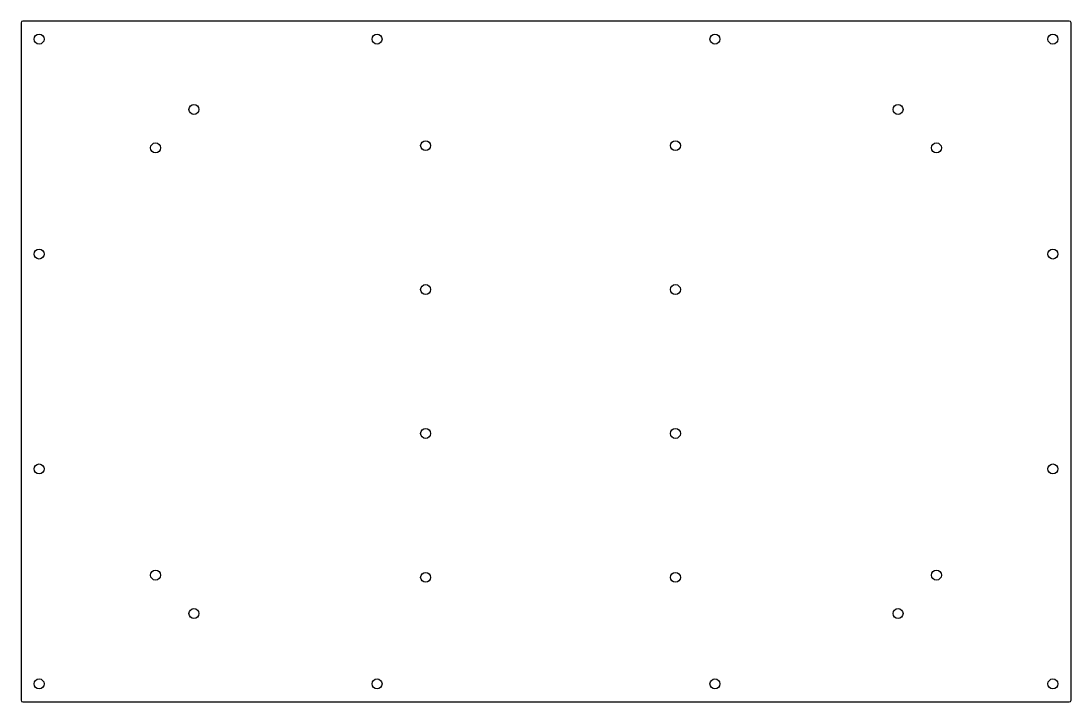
# Model space of a CAD drawing. Header units: millimetres. Extents: x -290 to 290, y -188 to 188.
import ezdxf

# ---------------------------------------------------------------- set-up
doc = ezdxf.new("R2010")
doc.units = ezdxf.units.MM

msp = doc.modelspace()

# ---------------------------------------------------------------- linework, layer by layer
at = {"color": 7, "linetype": 'Continuous', "lineweight": 25}
for p, q in [((-290, 187), (-290, -187)), ((289, 188), (-289, 188)), ((290, -187), (290, 187)), ((-289, -188), (289, -188))]:
    msp.add_line(p, q, dxfattribs=at)
for centre in [(-280, 178), (-93.33, 178), (93.33, 178), (280, 178), (-194.46, 139.18), (194.46, 139.18), (-66.5, 119.18), (71.5, 119.18), (-215.68, 117.96), (215.68, 117.96), (-280, 59.33), (280, 59.33), (-66.5, 39.73), (71.5, 39.73), (-66.5, -39.73), (71.5, -39.73), (-280, -59.33), (280, -59.33), (-215.68, -117.96), (215.68, -117.96), (-66.5, -119.18), (71.5, -119.18), (-194.46, -139.18), (194.46, -139.18), (-280, -178), (-93.33, -178), (93.33, -178), (280, -178)]:
    msp.add_circle(centre, 2.75, dxfattribs=at)
for centre, start, end in [((-289, 187), 90, 180), ((289, 187), 360, 90), ((-289, -187), 180, 270), ((289, -187), 270, 0)]:
    msp.add_arc(centre, 1, start, end, dxfattribs=at)

doc.saveas('drawing.dxf')
